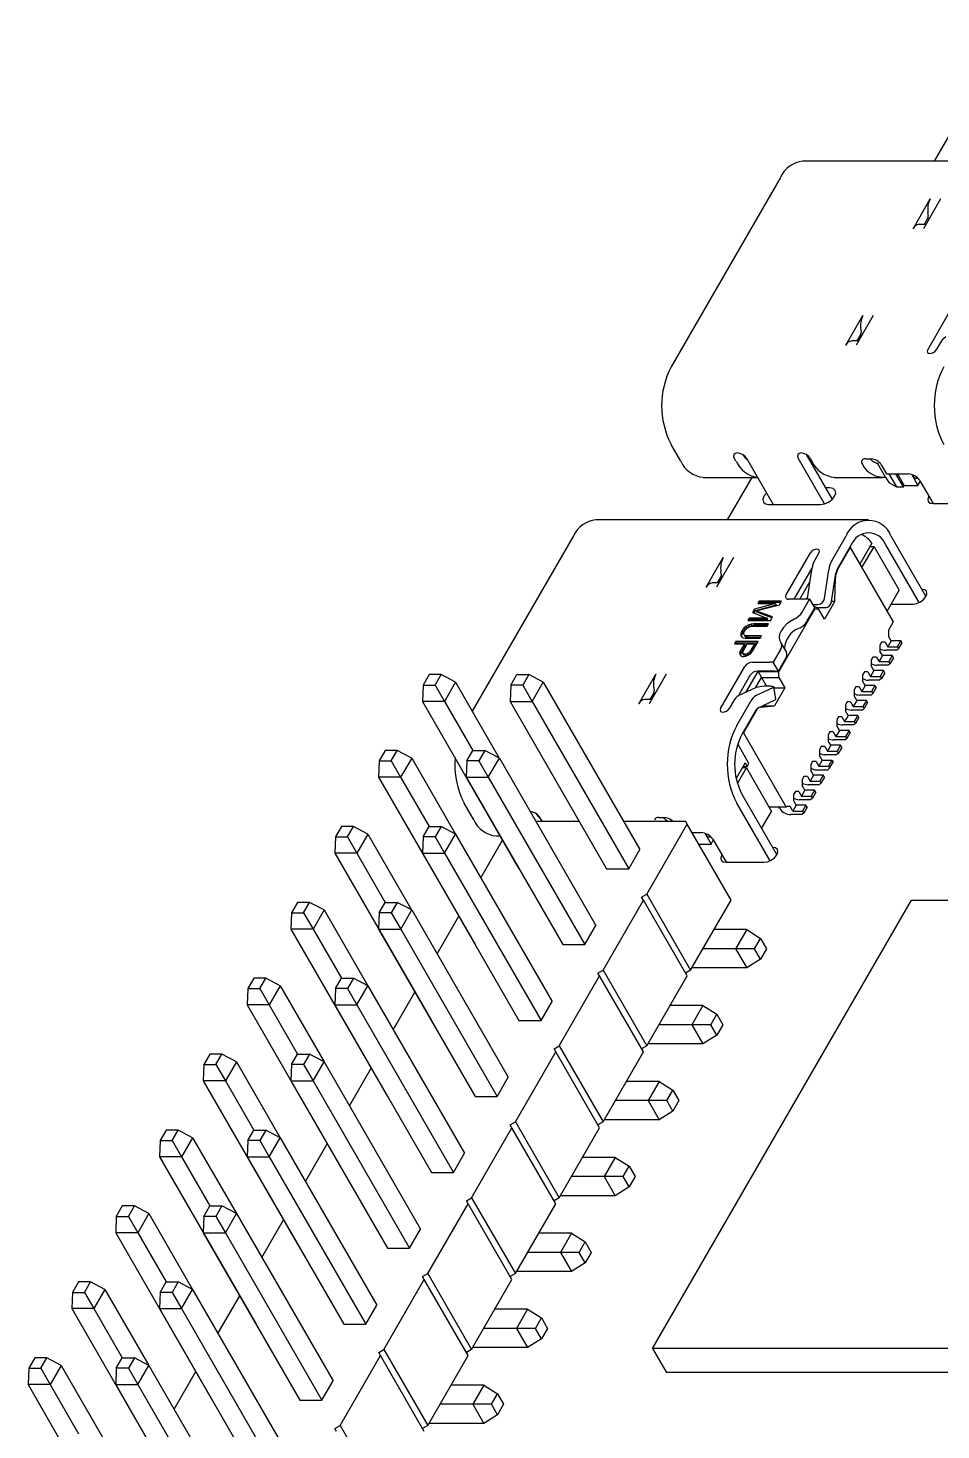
# Model space of a CAD drawing. Header units: millimetres. Extents: x 2 to 1109, y 2 to 430.
# Drawn here: x 439.05 to 460.65, y 169.97 to 203.14 of the extents above; entities that cross this region are included whole.
import ezdxf

# ---------------------------------------------------------------- set-up
doc = ezdxf.new("R2010")
doc.units = ezdxf.units.MM
doc.header["$LTSCALE"] = 0.5
doc.layers.add('几何体', color=7, linetype='Continuous')

msp = doc.modelspace()

# ---------------------------------------------------------------- linework, layer by layer
at = {"layer": '几何体'}
for p, q in [((462.31, 203.142), (460.491, 199.991)), ((463.835, 199.991), (457.385, 199.991)), ((456.854, 199.61), (454.266, 195.127)), ((459.99, 198.395), (460.397, 199.1)), ((460.642, 199.1), (460.235, 198.395)), ((460.353, 198.704), (460.344, 198.768)), ((460.294, 198.498), (460.133, 198.498)), ((460.345, 198.657), (460.254, 198.498)), ((460.337, 195.53), (460.908, 196.52)), ((458.398, 195.638), (458.805, 196.342)), ((459.05, 196.342), (458.643, 195.638)), ((458.702, 195.74), (458.541, 195.74)), ((458.753, 195.899), (458.662, 195.74)), ((458.752, 196.01), (458.761, 195.947)), ((460.641, 195.704), (460.541, 195.53)), ((454.494, 192.893), (454.266, 193.289)), ((457.465, 193.051), (458.062, 192.018)), ((455.801, 192.893), (455.76, 192.964)), ((456.046, 192.964), (456.677, 191.871)), ((457.893, 191.886), (457.27, 192.964)), ((457.556, 192.964), (457.597, 192.893)), ((458.871, 192.949), (458.994, 192.949)), ((459.141, 192.863), (459.16, 192.831)), ((459.144, 192.837), (459.157, 192.837)), ((459.341, 192.518), (459.16, 192.831)), ((459.239, 192.808), (459.363, 192.592)), ((455.025, 192.512), (456.307, 192.512)), ((456.174, 192.512), (455.593, 191.506)), ((458.128, 192.512), (459.271, 192.512)), ((459.341, 192.518), (459.414, 192.391)), ((459.363, 192.592), (459.873, 192.592)), ((459.414, 192.391), (459.598, 192.285)), ((459.42, 192.592), (459.598, 192.285)), ((459.761, 192.285), (459.583, 192.592)), ((459.624, 192.592), (459.781, 192.32)), ((459.959, 192.578), (460.108, 192.32)), ((459.973, 192.573), (460.019, 192.493)), ((460.019, 192.493), (460.101, 192.493)), ((460.108, 192.32), (460.161, 192.412)), ((460.149, 192.433), (460.463, 191.889)), ((458.024, 192.26), (457.922, 192.26)), ((459.598, 192.285), (459.761, 192.285)), ((459.761, 192.285), (459.781, 192.32)), ((459.781, 192.32), (460.108, 192.32)), ((456.575, 191.871), (457.799, 191.871)), ((460.463, 191.889), (461.361, 191.889)), ((458.937, 191.506), (452.486, 191.506)), ((451.955, 191.125), (449.561, 186.977)), ((458.073, 190.549), (458.406, 191.125)), ((459.467, 191.125), (460.296, 189.69)), ((458.529, 190.913), (458.196, 190.336)), ((458.506, 190.853), (458.206, 190.333)), ((458.494, 190.853), (458.506, 190.853)), ((458.506, 190.853), (459.523, 189.092)), ((459.017, 190.952), (458.733, 190.46)), ((458.782, 190.376), (459.067, 190.871)), ((459.067, 190.871), (458.969, 190.871)), ((459.067, 190.871), (459.661, 189.842)), ((460.133, 189.548), (459.345, 190.913)), ((455.092, 189.91), (455.499, 190.615)), ((455.743, 190.615), (455.337, 189.91)), ((456.99, 189.732), (457.561, 190.722)), ((457.765, 190.722), (457.665, 190.549)), ((455.447, 190.172), (455.355, 190.013)), ((455.454, 190.219), (455.445, 190.282)), ((457.596, 190.359), (457.173, 189.626)), ((457.59, 190.324), (457.486, 189.652)), ((457.894, 189.648), (457.999, 190.324)), ((458.061, 189.571), (458.166, 190.247)), ((458.139, 189.58), (458.156, 190.137)), ((455.396, 190.013), (455.235, 190.013)), ((457.308, 189.626), (457.546, 190.039)), ((459.376, 189.347), (459.661, 189.842)), ((456.733, 189.526), (456.238, 189.392)), ((456.754, 189.491), (456.258, 189.357)), ((456.272, 189.354), (456.83, 189.497)), ((456.349, 189.584), (456.315, 189.526)), ((456.315, 189.526), (456.733, 189.526)), ((456.879, 189.584), (456.349, 189.584)), ((456.349, 189.584), (456.369, 189.548)), ((456.369, 189.548), (456.356, 189.526)), ((456.859, 189.548), (456.369, 189.548)), ((456.733, 189.526), (456.754, 189.491)), ((457.669, 189.403), (456.812, 187.918)), ((456.83, 189.497), (456.879, 189.584)), ((457.459, 189.626), (457.051, 189.626)), ((457.367, 189.325), (457.541, 189.626)), ((457.541, 189.626), (457.459, 189.626)), ((457.471, 189.626), (457.486, 189.652)), ((457.484, 189.626), (457.486, 189.648)), ((457.486, 189.652), (457.486, 189.648)), ((457.489, 189.113), (457.663, 189.414)), ((457.541, 189.626), (457.663, 189.414)), ((457.611, 189.503), (457.749, 189.503)), ((457.629, 189.473), (457.712, 189.435)), ((457.66, 189.459), (457.649, 189.439)), ((457.669, 189.403), (457.657, 189.403)), ((457.669, 189.403), (457.751, 189.403)), ((457.894, 189.156), (457.751, 189.403)), ((457.916, 189.426), (457.753, 189.426)), ((458.139, 189.58), (457.894, 189.156)), ((458.063, 189.58), (458.139, 189.58)), ((459.471, 189.513), (459.99, 189.513)), ((456.116, 189.181), (456.083, 189.124)), ((456.083, 189.124), (456.614, 189.124)), ((456.534, 189.181), (456.116, 189.181)), ((456.116, 189.181), (456.137, 189.146)), ((456.137, 189.146), (456.124, 189.124)), ((456.555, 189.146), (456.137, 189.146)), ((456.238, 189.392), (456.194, 189.316)), ((456.194, 189.316), (456.534, 189.181)), ((456.258, 189.357), (456.227, 189.302)), ((456.238, 189.392), (456.258, 189.357)), ((456.664, 189.21), (456.272, 189.354)), ((456.272, 189.354), (456.293, 189.318)), ((456.65, 189.187), (456.293, 189.318)), ((456.534, 189.181), (456.555, 189.146)), ((456.614, 189.124), (456.664, 189.21)), ((459.523, 189.092), (459.41, 188.898)), ((455.928, 188.856), (455.912, 188.808)), ((455.912, 188.808), (455.913, 188.77)), ((455.912, 188.808), (455.933, 188.773)), ((455.913, 188.77), (455.936, 188.731)), ((455.951, 188.894), (455.928, 188.856)), ((455.928, 188.856), (455.949, 188.821)), ((455.949, 188.821), (455.933, 188.773)), ((455.933, 188.773), (455.933, 188.736)), ((455.971, 188.859), (455.949, 188.821)), ((455.989, 188.942), (455.951, 188.894)), ((455.951, 188.894), (455.971, 188.859)), ((456.01, 188.907), (455.971, 188.859)), ((455.985, 188.818), (455.996, 188.856)), ((455.991, 188.789), (455.985, 188.818)), ((456.034, 188.98), (455.989, 188.942)), ((455.989, 188.942), (456.01, 188.907)), ((456.014, 188.77), (455.991, 188.789)), ((455.991, 188.789), (456.012, 188.754)), ((455.996, 188.856), (456.018, 188.894)), ((456.055, 188.945), (456.01, 188.907)), ((456.035, 188.734), (456.012, 188.754)), ((456.054, 188.76), (456.014, 188.77)), ((456.014, 188.77), (456.035, 188.734)), ((456.018, 188.894), (456.052, 188.932)), ((456.101, 189.019), (456.034, 188.98)), ((456.034, 188.98), (456.055, 188.945)), ((456.052, 188.932), (456.091, 188.961)), ((456.404, 188.76), (456.054, 188.76)), ((456.054, 188.76), (456.074, 188.725)), ((456.122, 188.983), (456.055, 188.945)), ((456.091, 188.961), (456.136, 188.98)), ((456.158, 189.038), (456.101, 189.019)), ((456.101, 189.019), (456.122, 188.983)), ((456.178, 189.002), (456.122, 188.983)), ((456.136, 188.98), (456.187, 188.99)), ((456.22, 189.047), (456.158, 189.038)), ((456.158, 189.038), (456.178, 189.002)), ((456.24, 189.012), (456.178, 189.002)), ((456.187, 188.99), (456.537, 188.99)), ((456.57, 189.047), (456.22, 189.047)), ((456.22, 189.047), (456.24, 189.012)), ((456.549, 189.012), (456.24, 189.012)), ((456.371, 188.703), (456.404, 188.76)), ((456.537, 188.99), (456.57, 189.047)), ((459.41, 188.898), (459.41, 188.756)), ((459.474, 188.647), (459.41, 188.756)), ((455.796, 188.626), (455.763, 188.569)), ((455.763, 188.569), (456, 188.569)), ((456.327, 188.626), (455.796, 188.626)), ((455.796, 188.626), (455.816, 188.591)), ((455.816, 188.591), (455.803, 188.569)), ((456.306, 188.591), (455.816, 188.591)), ((456, 188.569), (455.9, 188.396)), ((456.02, 188.533), (455.921, 188.361)), ((455.936, 188.731), (455.97, 188.712)), ((455.962, 188.387), (456.068, 188.569)), ((455.97, 188.712), (456.021, 188.703)), ((456, 188.569), (456.02, 188.533)), ((456.021, 188.703), (456.371, 188.703)), ((456.074, 188.725), (456.035, 188.734)), ((456.068, 188.569), (456.237, 188.569)), ((456.384, 188.725), (456.074, 188.725)), ((456.237, 188.569), (456.132, 188.387)), ((456.257, 188.533), (456.152, 188.351)), ((456.194, 188.396), (456.327, 188.626)), ((456.237, 188.569), (456.257, 188.533)), ((456.857, 188.442), (456.683, 188.141)), ((456.994, 188.38), (456.872, 188.592)), ((459.247, 188.615), (459.206, 188.544)), ((459.206, 188.544), (459.206, 188.403)), ((459.329, 188.615), (459.247, 188.615)), ((459.329, 188.615), (459.392, 188.505)), ((459.608, 188.42), (459.343, 188.42)), ((459.474, 188.647), (459.392, 188.505)), ((459.392, 188.505), (459.621, 188.505)), ((459.702, 188.647), (459.474, 188.647)), ((459.649, 188.456), (459.608, 188.42)), ((459.621, 188.505), (459.702, 188.647)), ((459.621, 188.505), (459.649, 188.456)), ((459.649, 188.456), (459.731, 188.597)), ((459.731, 188.597), (459.702, 188.647)), ((455.9, 188.396), (455.884, 188.348)), ((455.884, 188.348), (455.896, 188.31)), ((455.884, 188.348), (455.904, 188.313)), ((455.896, 188.31), (455.924, 188.281)), ((455.9, 188.396), (455.921, 188.361)), ((455.921, 188.361), (455.904, 188.313)), ((455.904, 188.313), (455.91, 188.296)), ((455.924, 188.281), (455.953, 188.272)), ((455.953, 188.272), (455.998, 188.272)), ((455.957, 188.358), (455.962, 188.387)), ((455.969, 188.339), (455.957, 188.358)), ((455.957, 188.358), (455.978, 188.323)), ((455.997, 188.329), (455.969, 188.339)), ((455.969, 188.339), (455.989, 188.303)), ((455.989, 188.303), (455.978, 188.323)), ((456.017, 188.294), (455.989, 188.303)), ((456.031, 188.329), (455.997, 188.329)), ((455.997, 188.329), (456.017, 188.294)), ((455.998, 188.272), (456.037, 188.281)), ((456.051, 188.294), (456.017, 188.294)), ((456.07, 188.339), (456.031, 188.329)), ((456.031, 188.329), (456.051, 188.294)), ((456.037, 188.281), (456.099, 188.31)), ((456.078, 188.3), (456.051, 188.294)), ((456.104, 188.358), (456.07, 188.339)), ((456.07, 188.339), (456.089, 188.306)), ((456.099, 188.31), (456.155, 188.348)), ((456.132, 188.387), (456.104, 188.358)), ((456.104, 188.358), (456.122, 188.326)), ((456.132, 188.387), (456.152, 188.351)), ((456.152, 188.351), (456.139, 188.337)), ((456.155, 188.348), (456.194, 188.396)), ((456.194, 188.141), (456.602, 188.141)), ((456.683, 188.141), (456.602, 188.141)), ((456.806, 187.929), (456.683, 188.141)), ((456.806, 187.929), (456.98, 188.23)), ((459.043, 188.261), (459.002, 188.191)), ((459.002, 188.191), (459.002, 188.049)), ((459.125, 188.261), (459.043, 188.261)), ((459.125, 188.261), (459.188, 188.152)), ((459.269, 188.293), (459.188, 188.152)), ((459.188, 188.152), (459.416, 188.152)), ((459.269, 188.293), (459.206, 188.403)), ((459.498, 188.293), (459.269, 188.293)), ((459.445, 188.102), (459.404, 188.067)), ((459.498, 188.293), (459.416, 188.152)), ((459.416, 188.152), (459.445, 188.102)), ((459.527, 188.244), (459.445, 188.102)), ((459.527, 188.244), (459.498, 188.293)), ((448.537, 187.844), (448.395, 187.598)), ((448.822, 187.844), (448.537, 187.844)), ((448.679, 187.598), (448.822, 187.844)), ((449.163, 187.665), (448.822, 187.844)), ((450.469, 187.598), (450.611, 187.844)), ((450.611, 187.844), (450.896, 187.844)), ((450.896, 187.844), (450.753, 187.598)), ((451.237, 187.665), (450.896, 187.844)), ((453.5, 187.152), (453.907, 187.857)), ((454.151, 187.857), (453.745, 187.152)), ((455.438, 187.045), (456.01, 188.035)), ((456.132, 187.823), (455.852, 187.337)), ((456.037, 187.425), (456.322, 187.918)), ((456.26, 187.528), (456.404, 187.777)), ((456.724, 187.929), (456.316, 187.929)), ((456.322, 187.918), (456.812, 187.918)), ((456.322, 187.918), (456.404, 187.777)), ((456.404, 187.777), (456.524, 187.568)), ((456.404, 187.777), (456.812, 187.777)), ((456.724, 187.929), (456.806, 187.929)), ((456.812, 187.777), (456.812, 187.918)), ((456.812, 187.777), (456.955, 187.529)), ((458.839, 187.908), (458.798, 187.837)), ((458.798, 187.837), (458.798, 187.696)), ((458.92, 187.908), (458.839, 187.908)), ((458.92, 187.908), (458.984, 187.798)), ((459.065, 187.94), (458.984, 187.798)), ((458.984, 187.798), (459.212, 187.798)), ((459.065, 187.94), (459.002, 188.049)), ((459.294, 187.94), (459.065, 187.94)), ((459.404, 188.067), (459.139, 188.067)), ((459.241, 187.749), (459.2, 187.713)), ((459.294, 187.94), (459.212, 187.798)), ((459.212, 187.798), (459.241, 187.749)), ((459.323, 187.89), (459.241, 187.749)), ((459.323, 187.89), (459.294, 187.94)), ((448.395, 187.598), (448.38, 187.212)), ((448.395, 187.598), (448.679, 187.598)), ((448.679, 187.598), (448.902, 187.212)), ((449.163, 187.665), (448.902, 187.212)), ((449.163, 187.665), (450.2, 185.869)), ((450.469, 187.598), (450.454, 187.212)), ((450.753, 187.598), (450.469, 187.598)), ((450.753, 187.598), (450.976, 187.212)), ((450.976, 187.212), (451.237, 187.665)), ((451.237, 187.665), (453.523, 183.705)), ((453.855, 187.414), (453.763, 187.255)), ((453.853, 187.525), (453.862, 187.461)), ((456.26, 187.528), (455.872, 187.348)), ((456.26, 187.528), (456.262, 187.529)), ((456.671, 187.529), (456.28, 187.348)), ((456.632, 187.568), (456.468, 187.568)), ((456.741, 187.262), (456.696, 187.552)), ((456.7, 187.529), (456.955, 187.529)), ((456.955, 187.529), (456.71, 187.105)), ((458.635, 187.554), (458.594, 187.484)), ((458.594, 187.484), (458.594, 187.342)), ((458.716, 187.554), (458.635, 187.554)), ((458.716, 187.554), (458.78, 187.445)), ((458.861, 187.586), (458.78, 187.445)), ((458.78, 187.445), (459.008, 187.445)), ((458.861, 187.586), (458.798, 187.696)), ((459.09, 187.586), (458.861, 187.586)), ((459.2, 187.713), (458.935, 187.713)), ((459.09, 187.586), (459.008, 187.445)), ((459.008, 187.445), (459.037, 187.395)), ((459.118, 187.537), (459.037, 187.395)), ((459.118, 187.537), (459.09, 187.586)), ((448.902, 187.212), (448.38, 187.212)), ((448.38, 187.212), (450.666, 183.252)), ((448.902, 187.212), (449.574, 186.048)), ((450.454, 187.212), (452.74, 183.252)), ((450.454, 187.212), (450.976, 187.212)), ((450.976, 187.212), (453.262, 183.252)), ((453.804, 187.255), (453.643, 187.255)), ((455.743, 187.219), (455.642, 187.045)), ((455.818, 186.642), (456.151, 187.219)), ((456.325, 187.058), (456.715, 187.239)), ((456.389, 187.076), (456.71, 187.105)), ((456.426, 187.105), (456.71, 187.105)), ((458.431, 187.201), (458.39, 187.13)), ((458.39, 187.13), (458.39, 186.989)), ((458.512, 187.201), (458.431, 187.201)), ((458.512, 187.201), (458.576, 187.091)), ((458.657, 187.232), (458.576, 187.091)), ((458.576, 187.091), (458.804, 187.091)), ((458.657, 187.232), (458.594, 187.342)), ((458.886, 187.232), (458.657, 187.232)), ((458.996, 187.36), (458.731, 187.36)), ((458.886, 187.232), (458.804, 187.091)), ((458.804, 187.091), (458.833, 187.042)), ((458.914, 187.183), (458.833, 187.042)), ((458.914, 187.183), (458.886, 187.232)), ((459.037, 187.395), (458.996, 187.36)), ((456.273, 187.006), (455.941, 186.43)), ((456.275, 186.988), (455.975, 186.469)), ((458.226, 186.847), (458.186, 186.776)), ((458.186, 186.776), (458.186, 186.635)), ((458.308, 186.847), (458.226, 186.847)), ((458.308, 186.847), (458.371, 186.738)), ((458.453, 186.879), (458.371, 186.738)), ((458.453, 186.879), (458.39, 186.989)), ((458.682, 186.879), (458.453, 186.879)), ((458.792, 187.006), (458.527, 187.006)), ((458.682, 186.879), (458.6, 186.738)), ((458.71, 186.829), (458.629, 186.688)), ((458.71, 186.829), (458.682, 186.879)), ((458.833, 187.042), (458.792, 187.006)), ((455.963, 186.469), (455.975, 186.469)), ((455.975, 186.469), (456.992, 184.708)), ((458.022, 186.494), (457.982, 186.423)), ((457.982, 186.423), (457.982, 186.281)), ((458.104, 186.494), (458.022, 186.494)), ((458.104, 186.494), (458.167, 186.384)), ((458.249, 186.525), (458.167, 186.384)), ((458.249, 186.525), (458.186, 186.635)), ((458.478, 186.525), (458.249, 186.525)), ((458.588, 186.653), (458.322, 186.653)), ((458.371, 186.738), (458.6, 186.738)), ((458.478, 186.525), (458.396, 186.384)), ((458.506, 186.476), (458.425, 186.334)), ((458.506, 186.476), (458.478, 186.525)), ((458.629, 186.688), (458.588, 186.653)), ((458.6, 186.738), (458.629, 186.688)), ((456.108, 185.744), (455.843, 186.204)), ((457.818, 186.14), (457.777, 186.069)), ((457.9, 186.14), (457.818, 186.14)), ((457.9, 186.14), (457.963, 186.03)), ((458.045, 186.172), (457.963, 186.03)), ((458.045, 186.172), (457.982, 186.281)), ((458.273, 186.172), (458.045, 186.172)), ((458.384, 186.299), (458.118, 186.299)), ((458.167, 186.384), (458.396, 186.384)), ((458.273, 186.172), (458.192, 186.03)), ((458.302, 186.122), (458.22, 185.981)), ((458.302, 186.122), (458.273, 186.172)), ((458.425, 186.334), (458.384, 186.299)), ((458.396, 186.384), (458.425, 186.334)), ((447.358, 185.802), (447.343, 185.416)), ((447.5, 186.048), (447.358, 185.802)), ((447.358, 185.802), (447.643, 185.802)), ((447.785, 186.048), (447.5, 186.048)), ((447.643, 185.802), (447.785, 186.048)), ((447.643, 185.802), (447.865, 185.416)), ((448.127, 185.868), (447.785, 186.048)), ((448.127, 185.868), (447.865, 185.416)), ((448.127, 185.868), (449.163, 184.073)), ((449.432, 185.802), (449.417, 185.416)), ((449.432, 185.802), (449.574, 186.048)), ((449.717, 185.802), (449.432, 185.802)), ((449.574, 186.048), (449.859, 186.048)), ((449.859, 186.048), (449.717, 185.802)), ((449.717, 185.802), (449.939, 185.416)), ((450.201, 185.868), (449.859, 186.048)), ((449.939, 185.416), (450.201, 185.868)), ((450.201, 185.868), (452.487, 181.909)), ((456.018, 185.758), (455.805, 185.389)), ((456.018, 185.758), (456.067, 185.673)), ((457.614, 185.786), (457.573, 185.716)), ((457.696, 185.786), (457.614, 185.786)), ((457.696, 185.786), (457.759, 185.677)), ((457.841, 185.818), (457.759, 185.677)), ((457.777, 186.069), (457.777, 185.928)), ((457.841, 185.818), (457.777, 185.928)), ((457.841, 185.818), (458.069, 185.818)), ((458.18, 185.946), (457.914, 185.946)), ((457.963, 186.03), (458.192, 186.03)), ((458.069, 185.818), (457.988, 185.677)), ((458.016, 185.627), (458.098, 185.769)), ((458.069, 185.818), (458.098, 185.769)), ((458.22, 185.981), (458.18, 185.946)), ((458.192, 186.03), (458.22, 185.981)), ((455.834, 185.27), (456.047, 185.638)), ((456.047, 185.638), (455.949, 185.638)), ((455.969, 185.673), (456.067, 185.673)), ((456.047, 185.638), (456.641, 184.609)), ((456.067, 185.673), (456.108, 185.744)), ((457.41, 185.433), (457.369, 185.362)), ((457.492, 185.433), (457.41, 185.433)), ((457.492, 185.433), (457.555, 185.323)), ((457.637, 185.465), (457.555, 185.323)), ((457.573, 185.716), (457.573, 185.574)), ((457.637, 185.465), (457.573, 185.574)), ((457.865, 185.465), (457.637, 185.465)), ((457.71, 185.592), (457.975, 185.592)), ((457.759, 185.677), (457.988, 185.677)), ((457.865, 185.465), (457.784, 185.323)), ((457.894, 185.415), (457.865, 185.465)), ((458.016, 185.627), (457.975, 185.592)), ((457.988, 185.677), (458.016, 185.627)), ((447.865, 185.416), (447.343, 185.416)), ((447.343, 185.416), (449.629, 181.456)), ((447.865, 185.416), (448.537, 184.252)), ((449.417, 185.416), (451.703, 181.456)), ((449.417, 185.416), (449.939, 185.416)), ((449.939, 185.416), (452.225, 181.456)), ((457.433, 185.111), (457.351, 184.97)), ((457.369, 185.362), (457.369, 185.221)), ((457.433, 185.111), (457.369, 185.221)), ((457.661, 185.111), (457.433, 185.111)), ((457.771, 185.238), (457.506, 185.238)), ((457.555, 185.323), (457.784, 185.323)), ((457.661, 185.111), (457.58, 184.97)), ((457.69, 185.062), (457.661, 185.111)), ((457.812, 185.274), (457.771, 185.238)), ((457.784, 185.323), (457.812, 185.274)), ((457.894, 185.415), (457.812, 185.274)), ((449.596, 184.408), (449.367, 184.804)), ((456.606, 183.439), (455.818, 184.804)), ((455.941, 185.016), (456.769, 183.58)), ((457.228, 184.758), (457.147, 184.616)), ((457.206, 185.079), (457.165, 185.009)), ((457.165, 185.009), (457.165, 184.867)), ((457.165, 184.867), (457.228, 184.758)), ((457.288, 185.079), (457.206, 185.079)), ((457.457, 184.758), (457.228, 184.758)), ((457.288, 185.079), (457.351, 184.97)), ((457.567, 184.885), (457.302, 184.885)), ((457.351, 184.97), (457.58, 184.97)), ((457.457, 184.758), (457.375, 184.616)), ((457.486, 184.708), (457.457, 184.758)), ((457.608, 184.92), (457.567, 184.885)), ((457.58, 184.97), (457.608, 184.92)), ((457.69, 185.062), (457.608, 184.92)), ((451.147, 184.479), (451.206, 184.376)), ((453.973, 184.464), (454.095, 184.464)), ((456.408, 184.206), (456.641, 184.609)), ((456.992, 184.708), (456.583, 184.708)), ((456.828, 184.687), (456.816, 184.708)), ((457.002, 184.726), (456.992, 184.708)), ((457.084, 184.726), (457.002, 184.726)), ((457.147, 184.616), (457.084, 184.726)), ((457.363, 184.531), (457.098, 184.531)), ((457.147, 184.616), (457.375, 184.616)), ((457.404, 184.567), (457.363, 184.531)), ((457.375, 184.616), (457.404, 184.567)), ((457.486, 184.708), (457.404, 184.567)), ((446.463, 184.252), (446.321, 184.006)), ((446.748, 184.252), (446.463, 184.252)), ((446.606, 184.006), (446.748, 184.252)), ((447.09, 184.072), (446.748, 184.252)), ((448.395, 184.006), (448.537, 184.252)), ((448.537, 184.252), (448.822, 184.252)), ((448.822, 184.252), (448.68, 184.006)), ((449.164, 184.072), (448.822, 184.252)), ((451.062, 184.376), (452.09, 184.376)), ((453.136, 184.376), (454.605, 184.376)), ((453.691, 182.651), (454.646, 184.306)), ((454.243, 184.378), (454.244, 184.376)), ((454.646, 184.306), (454.605, 184.376)), ((455.683, 182.51), (454.646, 184.306)), ((454.761, 184.107), (454.975, 184.107)), ((455.061, 184.092), (455.21, 183.835)), ((446.321, 184.006), (446.306, 183.62)), ((446.321, 184.006), (446.606, 184.006)), ((446.606, 184.006), (446.828, 183.62)), ((447.09, 184.072), (446.828, 183.62)), ((447.09, 184.072), (448.126, 182.277)), ((448.395, 184.006), (448.38, 183.62)), ((448.68, 184.006), (448.395, 184.006)), ((448.68, 184.006), (448.902, 183.62)), ((448.902, 183.62), (449.164, 184.072)), ((449.164, 184.072), (451.45, 180.113)), ((449.764, 183.033), (450.278, 183.924)), ((450.127, 184.027), (450.218, 184.027)), ((454.918, 183.835), (455.21, 183.835)), ((455.074, 184.088), (455.12, 184.008)), ((455.12, 184.008), (455.202, 184.008)), ((455.21, 183.835), (455.263, 183.927)), ((455.251, 183.948), (455.565, 183.404)), ((446.828, 183.62), (446.306, 183.62)), ((446.306, 183.62), (448.592, 179.66)), ((446.828, 183.62), (447.5, 182.456)), ((448.38, 183.62), (450.666, 179.66)), ((448.38, 183.62), (448.902, 183.62)), ((448.902, 183.62), (451.188, 179.66)), ((453.262, 183.252), (453.523, 183.705)), ((450.666, 183.252), (450.666, 183.252)), ((452.74, 183.252), (453.262, 183.252)), ((455.565, 183.404), (456.463, 183.404)), ((445.426, 182.456), (445.284, 182.21)), ((445.711, 182.456), (445.426, 182.456)), ((445.569, 182.21), (445.711, 182.456)), ((446.053, 182.276), (445.711, 182.456)), ((447.358, 182.21), (447.5, 182.456)), ((447.5, 182.456), (447.785, 182.456)), ((447.785, 182.456), (447.643, 182.21)), ((448.127, 182.276), (447.785, 182.456)), ((452.654, 180.855), (453.609, 182.51)), ((453.568, 182.58), (453.691, 182.651)), ((453.609, 182.51), (453.568, 182.58)), ((454.646, 180.714), (453.609, 182.51)), ((453.691, 182.651), (454.728, 180.855)), ((453.828, 171.902), (459.951, 182.509)), ((454.728, 180.855), (455.683, 182.51)), ((459.951, 182.509), (468.117, 182.509)), ((445.284, 182.21), (445.269, 181.824)), ((445.284, 182.21), (445.569, 182.21)), ((445.569, 182.21), (445.792, 181.824)), ((446.053, 182.276), (445.792, 181.824)), ((446.053, 182.276), (447.09, 180.481)), ((447.358, 182.21), (447.343, 181.824)), ((447.643, 182.21), (447.358, 182.21)), ((447.643, 182.21), (447.866, 181.824)), ((447.866, 181.824), (448.127, 182.276)), ((448.127, 182.276), (450.413, 178.317)), ((448.727, 181.237), (449.241, 182.128)), ((445.792, 181.824), (445.269, 181.824)), ((445.269, 181.824), (447.555, 177.864)), ((445.792, 181.824), (446.464, 180.66)), ((447.343, 181.824), (449.629, 177.864)), ((447.343, 181.824), (447.866, 181.824)), ((447.866, 181.824), (450.152, 177.864)), ((452.225, 181.456), (452.487, 181.909)), ((456.054, 181.81), (455.279, 181.81)), ((456.054, 181.81), (455.793, 181.357)), ((456.054, 181.81), (456.381, 181.604)), ((449.629, 181.456), (449.629, 181.456)), ((451.703, 181.456), (452.225, 181.456)), ((456.239, 181.357), (456.381, 181.604)), ((456.381, 181.604), (456.523, 181.357)), ((455.793, 181.357), (455.018, 181.357)), ((455.793, 181.357), (456.054, 180.905)), ((456.239, 181.357), (455.793, 181.357)), ((456.381, 181.11), (456.054, 180.905)), ((456.381, 181.11), (456.239, 181.357)), ((456.523, 181.357), (456.381, 181.11)), ((452.532, 180.784), (452.654, 180.855)), ((452.572, 180.714), (452.532, 180.784)), ((452.654, 180.855), (453.691, 179.059)), ((454.728, 180.855), (454.605, 180.784)), ((456.054, 180.905), (454.756, 180.905)), ((444.39, 180.66), (444.247, 180.414)), ((444.674, 180.66), (444.39, 180.66)), ((444.532, 180.414), (444.674, 180.66)), ((445.016, 180.48), (444.674, 180.66)), ((445.016, 180.48), (444.755, 180.028)), ((445.016, 180.48), (446.053, 178.685)), ((446.321, 180.414), (446.464, 180.66)), ((446.464, 180.66), (446.748, 180.66)), ((446.748, 180.66), (446.606, 180.414)), ((447.09, 180.48), (446.748, 180.66)), ((446.829, 180.028), (447.09, 180.48)), ((447.09, 180.48), (449.376, 176.521)), ((451.617, 179.059), (452.572, 180.714)), ((453.609, 178.918), (452.572, 180.714)), ((453.691, 179.059), (454.646, 180.714)), ((444.247, 180.414), (444.232, 180.028)), ((444.247, 180.414), (444.532, 180.414)), ((444.532, 180.414), (444.755, 180.028)), ((446.321, 180.414), (446.306, 180.028)), ((446.606, 180.414), (446.321, 180.414)), ((446.606, 180.414), (446.829, 180.028)), ((447.69, 179.441), (448.204, 180.332)), ((451.188, 179.66), (451.45, 180.113)), ((444.755, 180.028), (444.232, 180.028)), ((444.232, 180.028), (446.518, 176.068)), ((444.755, 180.028), (445.427, 178.864)), ((446.306, 180.028), (448.592, 176.068)), ((446.306, 180.028), (446.829, 180.028)), ((446.829, 180.028), (449.115, 176.068)), ((455.018, 180.014), (454.242, 180.014)), ((455.018, 180.014), (454.756, 179.561)), ((455.018, 180.014), (455.344, 179.808)), ((455.202, 179.561), (455.344, 179.808)), ((455.344, 179.808), (455.487, 179.561)), ((448.592, 179.66), (448.592, 179.66)), ((450.666, 179.66), (451.188, 179.66)), ((454.756, 179.561), (453.981, 179.561)), ((454.756, 179.561), (455.018, 179.109)), ((455.202, 179.561), (454.756, 179.561)), ((455.344, 179.314), (455.202, 179.561)), ((455.487, 179.561), (455.344, 179.314)), ((455.344, 179.314), (455.018, 179.109)), ((443.353, 178.864), (443.21, 178.618)), ((443.638, 178.864), (443.353, 178.864)), ((443.495, 178.618), (443.638, 178.864)), ((443.979, 178.684), (443.638, 178.864)), ((445.284, 178.618), (445.427, 178.864)), ((445.427, 178.864), (445.712, 178.864)), ((445.712, 178.864), (445.569, 178.618)), ((446.053, 178.684), (445.712, 178.864)), ((450.58, 177.263), (451.536, 178.918)), ((451.495, 178.988), (451.617, 179.059)), ((451.536, 178.918), (451.495, 178.988)), ((452.572, 177.122), (451.536, 178.918)), ((451.617, 179.059), (452.654, 177.263)), ((452.654, 177.263), (453.609, 178.918)), ((453.691, 179.059), (453.568, 178.988)), ((455.018, 179.109), (453.719, 179.109)), ((443.21, 178.618), (443.195, 178.232)), ((443.21, 178.618), (443.495, 178.618)), ((443.495, 178.618), (443.718, 178.232)), ((443.979, 178.684), (443.718, 178.232)), ((443.979, 178.684), (445.016, 176.888)), ((445.284, 178.618), (445.269, 178.232)), ((445.569, 178.618), (445.284, 178.618)), ((445.569, 178.618), (445.792, 178.232)), ((445.792, 178.232), (446.053, 178.684)), ((446.053, 178.684), (448.339, 174.724)), ((446.653, 177.645), (447.167, 178.536)), ((443.718, 178.232), (443.195, 178.232)), ((443.195, 178.232), (445.481, 174.272)), ((443.718, 178.232), (444.39, 177.068)), ((445.269, 178.232), (447.555, 174.272)), ((445.269, 178.232), (445.792, 178.232)), ((445.792, 178.232), (448.078, 174.272)), ((450.152, 177.864), (450.413, 178.317)), ((453.981, 178.218), (453.205, 178.218)), ((453.981, 178.218), (453.72, 177.765)), ((453.981, 178.218), (454.307, 178.012)), ((447.555, 177.864), (447.555, 177.864)), ((449.629, 177.864), (450.152, 177.864)), ((454.165, 177.765), (454.307, 178.012)), ((454.307, 178.012), (454.45, 177.765)), ((453.72, 177.765), (452.944, 177.765)), ((453.72, 177.765), (453.981, 177.312)), ((454.165, 177.765), (453.72, 177.765)), ((454.307, 177.518), (453.981, 177.312)), ((454.307, 177.518), (454.165, 177.765)), ((454.45, 177.765), (454.307, 177.518)), ((450.458, 177.192), (450.58, 177.263)), ((450.499, 177.122), (450.458, 177.192)), ((450.58, 177.263), (451.617, 175.467)), ((452.654, 177.263), (452.532, 177.192)), ((453.981, 177.312), (452.683, 177.312)), ((442.174, 176.821), (442.159, 176.436)), ((442.316, 177.068), (442.174, 176.821)), ((442.174, 176.821), (442.458, 176.821)), ((442.601, 177.068), (442.316, 177.068)), ((442.458, 176.821), (442.601, 177.068)), ((442.458, 176.821), (442.681, 176.436)), ((442.942, 176.888), (442.601, 177.068)), ((442.942, 176.888), (442.681, 176.436)), ((442.942, 176.888), (443.979, 175.092)), ((444.248, 176.821), (444.233, 176.436)), ((444.248, 176.821), (444.39, 177.068)), ((444.532, 176.821), (444.248, 176.821)), ((444.39, 177.068), (444.675, 177.068)), ((444.675, 177.068), (444.532, 176.821)), ((444.532, 176.821), (444.755, 176.436)), ((445.016, 176.888), (444.675, 177.068)), ((444.755, 176.436), (445.016, 176.888)), ((445.016, 176.888), (447.302, 172.928)), ((449.543, 175.467), (450.499, 177.122)), ((451.536, 175.326), (450.499, 177.122)), ((451.617, 175.467), (452.572, 177.122)), ((445.616, 175.849), (446.13, 176.74)), ((449.115, 176.068), (449.376, 176.521)), ((442.681, 176.436), (442.159, 176.436)), ((442.159, 176.436), (444.444, 172.476)), ((442.681, 176.436), (443.353, 175.272)), ((444.233, 176.436), (446.518, 172.476)), ((444.233, 176.436), (444.755, 176.436)), ((444.755, 176.436), (447.041, 172.476)), ((452.944, 176.422), (452.168, 176.422)), ((452.944, 176.422), (452.683, 175.969)), ((452.944, 176.422), (453.271, 176.216)), ((453.128, 175.969), (453.271, 176.216)), ((453.271, 176.216), (453.413, 175.969)), ((446.518, 176.068), (446.518, 176.068)), ((448.592, 176.068), (449.115, 176.068)), ((452.683, 175.969), (451.907, 175.969)), ((452.683, 175.969), (452.944, 175.516)), ((453.128, 175.969), (452.683, 175.969)), ((453.271, 175.722), (453.128, 175.969)), ((453.413, 175.969), (453.271, 175.722)), ((452.944, 175.516), (451.646, 175.516)), ((453.271, 175.722), (452.944, 175.516)), ((441.279, 175.272), (441.137, 175.025)), ((441.564, 175.272), (441.279, 175.272)), ((441.422, 175.025), (441.564, 175.272)), ((441.906, 175.092), (441.564, 175.272)), ((443.211, 175.025), (443.353, 175.272)), ((443.353, 175.272), (443.638, 175.272)), ((443.638, 175.272), (443.496, 175.025)), ((443.98, 175.092), (443.638, 175.272)), ((448.507, 173.671), (449.462, 175.326)), ((449.421, 175.396), (449.543, 175.467)), ((449.462, 175.326), (449.421, 175.396)), ((450.499, 173.529), (449.462, 175.326)), ((449.543, 175.467), (450.58, 173.671)), ((450.58, 173.671), (451.536, 175.326)), ((451.617, 175.467), (451.495, 175.396)), ((441.137, 175.025), (441.122, 174.64)), ((441.137, 175.025), (441.422, 175.025)), ((441.422, 175.025), (441.644, 174.64)), ((441.906, 175.092), (441.644, 174.64)), ((441.906, 175.092), (442.942, 173.296)), ((443.211, 175.025), (443.196, 174.64)), ((443.496, 175.025), (443.211, 175.025)), ((443.496, 175.025), (443.718, 174.64)), ((443.718, 174.64), (443.98, 175.092)), ((443.98, 175.092), (446.265, 171.132)), ((444.579, 174.053), (445.093, 174.944)), ((441.644, 174.64), (441.122, 174.64)), ((441.122, 174.64), (443.408, 170.68)), ((441.644, 174.64), (442.316, 173.476)), ((443.196, 174.64), (445.482, 170.68)), ((443.196, 174.64), (443.718, 174.64)), ((443.718, 174.64), (446.004, 170.68)), ((448.078, 174.272), (448.339, 174.724)), ((451.907, 174.625), (451.131, 174.625)), ((451.907, 174.625), (451.646, 174.173)), ((451.907, 174.625), (452.234, 174.42)), ((445.482, 174.272), (445.481, 174.272)), ((447.555, 174.272), (448.078, 174.272)), ((451.646, 174.173), (450.87, 174.173)), ((451.646, 174.173), (451.907, 173.72)), ((452.091, 174.173), (451.646, 174.173)), ((452.091, 174.173), (452.234, 174.42)), ((452.234, 173.926), (452.091, 174.173)), ((452.234, 174.42), (452.376, 174.173)), ((452.376, 174.173), (452.234, 173.926)), ((452.234, 173.926), (451.907, 173.72)), ((447.47, 171.875), (448.425, 173.529)), ((448.384, 173.6), (448.507, 173.671)), ((448.425, 173.529), (448.384, 173.6)), ((449.462, 171.733), (448.425, 173.529)), ((448.507, 173.671), (449.543, 171.875)), ((449.543, 171.875), (450.499, 173.529)), ((450.58, 173.671), (450.458, 173.6)), ((451.907, 173.72), (450.609, 173.72)), ((440.1, 173.229), (440.085, 172.844)), ((440.242, 173.476), (440.1, 173.229)), ((440.1, 173.229), (440.385, 173.229)), ((440.527, 173.476), (440.242, 173.476)), ((440.385, 173.229), (440.527, 173.476)), ((440.385, 173.229), (440.607, 172.844)), ((440.869, 173.296), (440.527, 173.476)), ((440.869, 173.296), (440.607, 172.844)), ((440.869, 173.296), (441.905, 171.5)), ((442.174, 173.229), (442.159, 172.844)), ((442.174, 173.229), (442.316, 173.476)), ((442.459, 173.229), (442.174, 173.229)), ((442.316, 173.476), (442.601, 173.476)), ((442.601, 173.476), (442.459, 173.229)), ((442.459, 173.229), (442.681, 172.844)), ((442.943, 173.296), (442.601, 173.476)), ((442.681, 172.844), (442.943, 173.296)), ((442.943, 173.296), (445.229, 169.336)), ((443.542, 172.257), (444.057, 173.148)), ((440.607, 172.844), (440.085, 172.844)), ((440.085, 172.844), (442.371, 168.884)), ((440.607, 172.844), (441.279, 171.68)), ((442.159, 172.844), (444.445, 168.884)), ((442.159, 172.844), (442.681, 172.844)), ((442.681, 172.844), (444.967, 168.884)), ((447.041, 172.476), (447.302, 172.928)), ((450.87, 172.829), (450.095, 172.829)), ((450.87, 172.829), (450.609, 172.377)), ((450.87, 172.829), (451.197, 172.624)), ((451.054, 172.377), (451.197, 172.624)), ((451.197, 172.624), (451.339, 172.377)), ((444.445, 172.476), (444.444, 172.476)), ((446.518, 172.476), (447.041, 172.476)), ((450.609, 172.377), (449.833, 172.377)), ((450.609, 172.377), (450.87, 171.924)), ((451.054, 172.377), (450.609, 172.377)), ((451.197, 172.13), (451.054, 172.377)), ((451.339, 172.377), (451.197, 172.13)), ((447.347, 171.804), (447.47, 171.875)), ((447.47, 171.875), (448.507, 170.079)), ((449.543, 171.875), (449.421, 171.804)), ((450.87, 171.924), (449.572, 171.924)), ((451.197, 172.13), (450.87, 171.924)), ((461.993, 171.902), (453.828, 171.902)), ((453.828, 171.902), (454.155, 171.336)), ((439.205, 171.68), (439.063, 171.433)), ((439.49, 171.68), (439.205, 171.68)), ((439.348, 171.433), (439.49, 171.68)), ((439.832, 171.5), (439.49, 171.68)), ((439.832, 171.5), (439.571, 171.048)), ((439.832, 171.5), (440.869, 169.704)), ((441.137, 171.433), (441.279, 171.68)), ((441.279, 171.68), (441.564, 171.68)), ((441.564, 171.68), (441.422, 171.433)), ((441.906, 171.5), (441.564, 171.68)), ((441.645, 171.048), (441.906, 171.5)), ((441.906, 171.5), (444.192, 167.54)), ((446.433, 170.079), (447.388, 171.733)), ((447.388, 171.733), (447.347, 171.804)), ((448.425, 169.937), (447.388, 171.733)), ((448.507, 170.079), (449.462, 171.733)), ((439.063, 171.433), (439.048, 171.048)), ((439.063, 171.433), (439.348, 171.433)), ((439.348, 171.433), (439.571, 171.048)), ((441.137, 171.433), (441.122, 171.048)), ((441.422, 171.433), (441.137, 171.433)), ((441.422, 171.433), (441.645, 171.048)), ((442.506, 170.461), (443.02, 171.352)), ((462.171, 171.336), (454.155, 171.336)), ((439.571, 171.048), (439.048, 171.048)), ((439.048, 171.048), (441.334, 167.088)), ((439.571, 171.048), (440.242, 169.884)), ((441.122, 171.048), (443.408, 167.088)), ((441.122, 171.048), (441.645, 171.048)), ((441.645, 171.048), (443.931, 167.088)), ((446.004, 170.68), (446.265, 171.132)), ((449.833, 171.033), (449.058, 171.033)), ((449.833, 171.033), (449.572, 170.581)), ((449.833, 171.033), (450.16, 170.827)), ((450.018, 170.581), (450.16, 170.827)), ((450.16, 170.827), (450.302, 170.581)), ((443.408, 170.68), (443.408, 170.68)), ((445.482, 170.68), (446.004, 170.68)), ((449.572, 170.581), (448.796, 170.581)), ((449.572, 170.581), (449.833, 170.128)), ((450.018, 170.581), (449.572, 170.581)), ((450.16, 170.334), (450.018, 170.581)), ((450.302, 170.581), (450.16, 170.334)), ((450.16, 170.334), (449.833, 170.128)), ((446.311, 170.008), (446.433, 170.079)), ((446.351, 169.937), (446.311, 170.008)), ((446.433, 170.079), (447.47, 168.283)), ((448.507, 170.079), (448.384, 170.008)), ((449.833, 170.128), (448.535, 170.128))]:
    msp.add_line(p, q, dxfattribs=at)
at = {"layer": '几何体', "flags": 128}
for points in [[(460.337, 195.53), (460.325, 195.497), (460.331, 195.468), (460.353, 195.449), (460.388, 195.442), (460.431, 195.449), (460.475, 195.468), (460.514, 195.497), (460.541, 195.53)], [(456.046, 192.964), (456.007, 193.012), (455.953, 193.052), (455.891, 193.078), (455.831, 193.088), (455.782, 193.078), (455.751, 193.052), (455.743, 193.012), (455.76, 192.964)], [(455.959, 193.048), (456.011, 192.981), (456.071, 192.919)], [(457.556, 192.964), (457.518, 193.012), (457.464, 193.052), (457.402, 193.078), (457.342, 193.088), (457.293, 193.078), (457.262, 193.052), (457.254, 193.012), (457.27, 192.964)], [(458.773, 192.893), (458.773, 192.852), (458.792, 192.812)], [(456.522, 192.139), (456.462, 192.066), (456.436, 191.991), (456.449, 191.928), (456.497, 191.886), (456.575, 191.871)], [(457.799, 191.871), (457.894, 191.886), (457.991, 191.928), (458.076, 191.991), (458.136, 192.066), (458.162, 192.14), (458.15, 192.203), (458.101, 192.245), (458.024, 192.26)], [(460.361, 192.066), (460.361, 192.066), (460.338, 191.998), (460.349, 191.941), (460.393, 191.902), (460.463, 191.889)], [(457.765, 190.722), (457.777, 190.756), (457.771, 190.785), (457.749, 190.804), (457.714, 190.81), (457.671, 190.804), (457.627, 190.785), (457.588, 190.756), (457.561, 190.722)], [(459.99, 189.513), (460.076, 189.526), (460.164, 189.565), (460.242, 189.622), (460.296, 189.69), (460.32, 189.757), (460.308, 189.815), (460.264, 189.853), (460.194, 189.866)], [(457.712, 189.435), (457.73, 189.429), (457.753, 189.426)], [(457.18, 189.16), (457.083, 189.104), (456.996, 189.037), (456.923, 188.962), (456.867, 188.884), (456.832, 188.805), (456.819, 188.73), (456.829, 188.664), (456.861, 188.608)], [(456.632, 187.568), (456.654, 187.567), (456.672, 187.565), (456.686, 187.561), (456.694, 187.557), (456.696, 187.551), (456.693, 187.544), (456.685, 187.537), (456.671, 187.529)], [(456.715, 187.239), (456.729, 187.247), (456.738, 187.254), (456.741, 187.261), (456.741, 187.262)], [(455.438, 187.045), (455.427, 187.011), (455.432, 186.983), (455.454, 186.963), (455.489, 186.957), (455.532, 186.963), (455.577, 186.983), (455.615, 187.011), (455.642, 187.045)], [(451.061, 184.563), (451.112, 184.495), (451.173, 184.434)], [(455.463, 183.58), (455.463, 183.58), (455.439, 183.513), (455.45, 183.455), (455.494, 183.417), (455.565, 183.404)], [(456.463, 183.404), (456.549, 183.417), (456.637, 183.455), (456.715, 183.513), (456.769, 183.58), (456.793, 183.648), (456.782, 183.705), (456.737, 183.744), (456.667, 183.757)]]:
    msp.add_lwpolyline(points, dxfattribs=at)
at = {"layer": '几何体'}
for centre, radius, start, end in [((457.449, 199.341), 0.654, 95.6948, 155.6253), ((460.873, 198.853), 0.536, 152.6082, 189.2225), ((460.277, 198.692), 0.0765, 332.6082, 9.2225), ((460.151, 198.322), 0.177, 95.9276, 155.3925), ((459.281, 196.096), 0.536, 152.6082, 189.2225), ((458.559, 195.564), 0.177, 95.9276, 155.3925), ((458.685, 195.934), 0.0765, 332.6082, 9.2225), ((460.913, 195.561), 0.307, 117.6511, 152.3551), ((456.04, 194.208), 1.998, 152.6097, 207.3903), ((462.491, 194.208), 1.998, 152.6097, 207.3903), ((455.09, 193.163), 0.654, 204.3747, 264.3052), ((456.405, 193.17), 0.664, 204.6263, 261.469), ((458.193, 193.163), 0.654, 204.3747, 264.3052), ((458.859, 192.858), 0.0926, 82.3261, 157.6685), ((459.295, 193.092), 0.576, 209.1069, 274.5194), ((459.321, 193.274), 0.472, 223.4828, 249.9908), ((458.98, 192.642), 0.307, 32.6055, 87.3945), ((459.858, 192.247), 0.346, 32.6055, 87.3945), ((457.965, 191.96), 0.113, 14.811, 30.6048), ((452.551, 190.855), 0.654, 95.6948, 155.6253), ((458.937, 190.924), 0.568, 20.7834, 159.2166), ((458.937, 190.758), 0.437, 20.7834, 159.2166), ((458.569, 190.668), 0.53, 32.3916, 68.2757), ((455.974, 190.368), 0.536, 152.6082, 189.2225), ((458.235, 190.234), 0.651, 151.1112, 172.0227), ((458.643, 190.234), 0.651, 151.1112, 172.0227), ((455.379, 190.207), 0.0765, 332.6082, 9.2225), ((458.581, 190.132), 0.425, 151.7952, 179.3676), ((458.424, 190.211), 0.26, 151.1112, 172.0227), ((455.253, 189.836), 0.177, 95.9276, 155.3925), ((457.04, 189.691), 0.0655, 140.7967, 279.214), ((457.732, 189.665), 0.163, 276.0231, 353.9752), ((457.899, 189.588), 0.163, 276.0231, 353.9752), ((456.951, 189.622), 0.516, 296.3438, 298.1583), ((456.994, 189.559), 0.44, 296.9958, 327.8785), ((457.117, 189.347), 0.44, 296.9958, 327.8785), ((457.481, 188.446), 0.532, 109.6332, 178.6802), ((457.073, 189.41), 0.516, 296.3438, 298.1583), ((456.74, 188.528), 0.146, 323.5749, 29.4595), ((456.784, 188.541), 0.102, 35.5295, 40.8728), ((459.353, 188.732), 0.312, 241.9251, 268.1633), ((456.204, 187.911), 0.231, 92.6055, 147.3945), ((456.859, 188.318), 0.149, 323.9943, 24.6953), ((459.149, 188.378), 0.312, 241.9251, 268.1633), ((454.382, 187.61), 0.536, 152.6082, 189.2225), ((456.326, 187.699), 0.231, 92.6055, 147.3945), ((458.945, 188.025), 0.312, 241.9251, 268.1633), ((453.787, 187.449), 0.0765, 332.6082, 9.2225), ((456.47, 186.996), 0.572, 90.1059, 111.2272), ((453.661, 187.079), 0.177, 95.9276, 155.3925), ((456.014, 187.076), 0.307, 117.6511, 152.3551), ((456.423, 187.076), 0.307, 117.6511, 152.3551), ((458.741, 187.671), 0.312, 241.9251, 268.1633), ((456.382, 186.949), 0.123, 117.6511, 152.3551), ((456.417, 186.922), 0.156, 100.4159, 154.8826), ((458.537, 187.318), 0.312, 241.9251, 268.1633), ((457.592, 185.723), 1.998, 152.6097, 207.3903), ((457.305, 185.723), 1.537, 152.6097, 207.3903), ((458.332, 186.964), 0.312, 241.9251, 268.1633), ((458.128, 186.611), 0.312, 241.9251, 268.1633), ((451.079, 185.704), 1.933, 174.9743, 207.7417), ((457.924, 186.257), 0.312, 241.9251, 268.1633), ((457.72, 185.904), 0.312, 241.9251, 268.1633), ((457.516, 185.55), 0.312, 241.9251, 268.1633), ((457.312, 185.196), 0.312, 241.9251, 268.1633), ((450.926, 184.342), 0.26, 31.6059, 88.3994), ((453.96, 184.372), 0.0926, 82.3261, 157.6685), ((454.453, 184.825), 0.518, 224.1227, 239.9281), ((454.081, 184.155), 0.31, 45.7049, 87.3019), ((457.113, 184.869), 0.338, 212.6055, 267.3945), ((450.192, 184.677), 0.654, 204.3747, 264.3052), ((454.959, 183.762), 0.346, 32.6055, 87.3945)]:
    msp.add_arc(centre, radius, start, end, dxfattribs=at)

doc.saveas('drawing.dxf')
